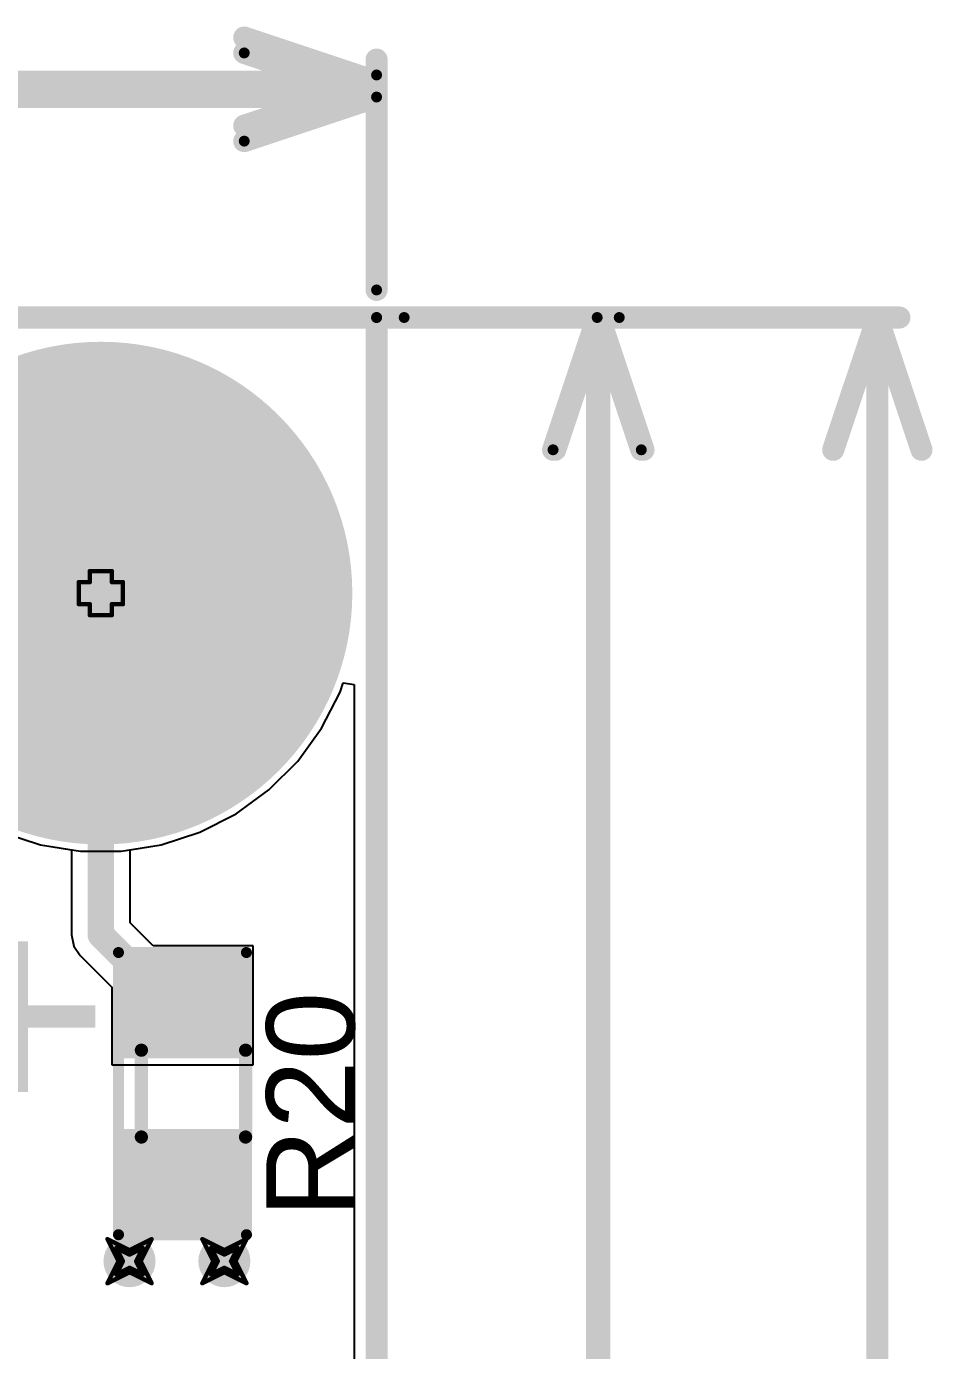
# Model space of a CAD drawing. Header units: inches. Extents: x 0 to 13.9, y -0.2 to 3.4.
# Drawn here: x 3.841 to 4.252, y 2.781 to 3.382 of the extents above; entities that cross this region are included whole.
import ezdxf

# ---------------------------------------------------------------- set-up
doc = ezdxf.new("R2010")
doc.units = ezdxf.units.IN
doc.header["$MEASUREMENT"] = 0
for name, color, linetype in [('Board_Outline', 216, 'Continuous'), ('Bottom Layer', 5, 'Continuous'), ('Bottom Solder', 6, 'Continuous'), ('Dimensions', 6, 'Continuous'), ('Drill Drawing', 1, 'Continuous'), ('Layer 1', 16, 'Continuous'), ('Layer 2', 76, 'Continuous'), ('Mechanical 4', 56, 'Continuous'), ('Mechanical 6', 56, 'Continuous'), ('Multi-Layer', 9, 'Continuous'), ('Pad Holes', 156, 'Continuous'), ('Top Layer', 1, 'Continuous'), ('Top Overlay', 2, 'Continuous'), ('Top Paste', 8, 'Continuous'), ('Top Solder', 216, 'Continuous'), ('Via Holes', 16, 'Continuous')]:
    doc.layers.add(name, color=color, linetype=linetype)
doc.styles.add('Arial', font='', dxfattribs={"height": 0.2})
doc.styles.get('Arial').set_extended_font_data('Arial')

msp = doc.modelspace()

# ---------------------------------------------------------------- hatches: boundary and pattern name
at = {"layer": 'Bottom Layer'}
h = msp.add_hatch(color=5, dxfattribs=at)
edge = h.paths.add_edge_path()
edge.add_arc((3.875, 3.125), 0.11, 0, 360)
h = msp.add_hatch(color=5, dxfattribs=at)
edge = h.paths.add_edge_path()
edge.add_arc((3.888, 2.822), 0.01181, 0, 360)
h = msp.add_hatch(color=5, dxfattribs=at)
edge = h.paths.add_edge_path()
edge.add_arc((3.931, 2.822), 0.01181, 0, 360)
at = {"layer": 'Bottom Solder'}
h = msp.add_hatch(color=6, dxfattribs=at)
edge = h.paths.add_edge_path()
edge.add_arc((3.875, 3.125), 0.114, 0, 360)
at = {"layer": 'Layer 1'}
h = msp.add_hatch(color=16, dxfattribs=at)
edge = h.paths.add_edge_path()
edge.add_arc((3.875, 3.125), 0.11, 0, 360)
h = msp.add_hatch(color=16, dxfattribs=at)
edge = h.paths.add_edge_path()
edge.add_arc((3.888, 2.822), 0.01181, 0, 360)
h = msp.add_hatch(color=16, dxfattribs=at)
edge = h.paths.add_edge_path()
edge.add_arc((3.931, 2.822), 0.01181, 0, 360)
at = {"layer": 'Layer 2'}
h = msp.add_hatch(color=76, dxfattribs=at)
edge = h.paths.add_edge_path()
edge.add_arc((3.875, 3.125), 0.11, 0, 360)
h = msp.add_hatch(color=76, dxfattribs=at)
edge = h.paths.add_edge_path()
edge.add_arc((3.888, 2.822), 0.01181, 0, 360)
h = msp.add_hatch(color=76, dxfattribs=at)
edge = h.paths.add_edge_path()
edge.add_arc((3.931, 2.822), 0.01181, 0, 360)
at = {"layer": 'Mechanical 4'}
h = msp.add_hatch(color=56, dxfattribs=at)
edge = h.paths.add_edge_path()
edge.add_arc((3.89338, 2.91769), 0.0015, 0, 360)
h = msp.add_hatch(color=56, dxfattribs=at)
edge = h.paths.add_edge_path()
edge.add_arc((3.94062, 2.91769), 0.0015, 0, 360)
h = msp.add_hatch(color=56, dxfattribs=at)
edge = h.paths.add_edge_path()
edge.add_arc((3.89338, 2.87831), 0.0015, 0, 360)
h = msp.add_hatch(color=56, dxfattribs=at)
edge = h.paths.add_edge_path()
edge.add_arc((3.94062, 2.87831), 0.0015, 0, 360)
at = {"layer": 'Mechanical 6'}
h = msp.add_hatch(color=56, dxfattribs=at)
edge = h.paths.add_edge_path()
edge.add_arc((3.94, 3.37), 0.0025, 0, 360)
h = msp.add_hatch(color=56, dxfattribs=at)
edge = h.paths.add_edge_path()
edge.add_arc((4, 3.36), 0.0025, 0, 360)
h = msp.add_hatch(color=56, dxfattribs=at)
edge = h.paths.add_edge_path()
edge.add_arc((4, 3.35), 0.0025, 0, 360)
h = msp.add_hatch(color=56, dxfattribs=at)
edge = h.paths.add_edge_path()
edge.add_arc((4, 3.35), 0.0025, 0, 360)
h = msp.add_hatch(color=56, dxfattribs=at)
edge = h.paths.add_edge_path()
edge.add_arc((4, 3.35), 0.0025, 0, 360)
h = msp.add_hatch(color=56, dxfattribs=at)
edge = h.paths.add_edge_path()
edge.add_arc((3.94, 3.33), 0.0025, 0, 360)
h = msp.add_hatch(color=56, dxfattribs=at)
edge = h.paths.add_edge_path()
edge.add_arc((4, 3.2625), 0.0025, 0, 360)
h = msp.add_hatch(color=56, dxfattribs=at)
edge = h.paths.add_edge_path()
edge.add_arc((4, 3.25), 0.00125, 0, 360)
h = msp.add_hatch(color=56, dxfattribs=at)
edge = h.paths.add_edge_path()
edge.add_arc((4, 3.25), 0.00125, 0, 360)
h = msp.add_hatch(color=56, dxfattribs=at)
edge = h.paths.add_edge_path()
edge.add_arc((4.0125, 3.25), 0.0025, 0, 360)
h = msp.add_hatch(color=56, dxfattribs=at)
edge = h.paths.add_edge_path()
edge.add_arc((4.1, 3.25), 0.0025, 0, 360)
h = msp.add_hatch(color=56, dxfattribs=at)
edge = h.paths.add_edge_path()
edge.add_arc((4.1, 3.25), 0.0025, 0, 360)
h = msp.add_hatch(color=56, dxfattribs=at)
edge = h.paths.add_edge_path()
edge.add_arc((4.1, 3.25), 0.0025, 0, 360)
h = msp.add_hatch(color=56, dxfattribs=at)
edge = h.paths.add_edge_path()
edge.add_arc((4.11, 3.25), 0.0025, 0, 360)
h = msp.add_hatch(color=56, dxfattribs=at)
edge = h.paths.add_edge_path()
edge.add_arc((4.08, 3.19), 0.0025, 0, 360)
h = msp.add_hatch(color=56, dxfattribs=at)
edge = h.paths.add_edge_path()
edge.add_arc((4.12, 3.19), 0.0025, 0, 360)
at = {"layer": 'Multi-Layer'}
h = msp.add_hatch(color=9, dxfattribs=at)
edge = h.paths.add_edge_path()
edge.add_arc((3.875, 3.125), 0.11, 0, 360)
at = {"layer": 'Pad Holes'}
h = msp.add_hatch(color=7, dxfattribs=at)
edge = h.paths.add_edge_path()
edge.add_arc((3.94, 3.37), 0.0025, 0, 360)
h = msp.add_hatch(color=7, dxfattribs=at)
edge = h.paths.add_edge_path()
edge.add_arc((4, 3.36), 0.0025, 0, 360)
h = msp.add_hatch(color=7, dxfattribs=at)
edge = h.paths.add_edge_path()
edge.add_arc((4, 3.35), 0.0025, 0, 360)
h = msp.add_hatch(color=7, dxfattribs=at)
edge = h.paths.add_edge_path()
edge.add_arc((4, 3.35), 0.0025, 0, 360)
h = msp.add_hatch(color=7, dxfattribs=at)
edge = h.paths.add_edge_path()
edge.add_arc((4, 3.35), 0.0025, 0, 360)
h = msp.add_hatch(color=7, dxfattribs=at)
edge = h.paths.add_edge_path()
edge.add_arc((3.94, 3.33), 0.0025, 0, 360)
h = msp.add_hatch(color=7, dxfattribs=at)
edge = h.paths.add_edge_path()
edge.add_arc((4, 3.2625), 0.0025, 0, 360)
h = msp.add_hatch(color=7, dxfattribs=at)
edge = h.paths.add_edge_path()
edge.add_arc((4, 3.25), 0.00125, 0, 360)
h = msp.add_hatch(color=7, dxfattribs=at)
edge = h.paths.add_edge_path()
edge.add_arc((4, 3.25), 0.00125, 0, 360)
h = msp.add_hatch(color=7, dxfattribs=at)
edge = h.paths.add_edge_path()
edge.add_arc((4.0125, 3.25), 0.0025, 0, 360)
h = msp.add_hatch(color=7, dxfattribs=at)
edge = h.paths.add_edge_path()
edge.add_arc((4.1, 3.25), 0.0025, 0, 360)
h = msp.add_hatch(color=7, dxfattribs=at)
edge = h.paths.add_edge_path()
edge.add_arc((4.1, 3.25), 0.0025, 0, 360)
h = msp.add_hatch(color=7, dxfattribs=at)
edge = h.paths.add_edge_path()
edge.add_arc((4.1, 3.25), 0.0025, 0, 360)
h = msp.add_hatch(color=7, dxfattribs=at)
edge = h.paths.add_edge_path()
edge.add_arc((4.11, 3.25), 0.0025, 0, 360)
h = msp.add_hatch(color=7, dxfattribs=at)
edge = h.paths.add_edge_path()
edge.add_arc((3.875, 3.125), 0.074, 0, 360)
h = msp.add_hatch(color=7, dxfattribs=at)
edge = h.paths.add_edge_path()
edge.add_arc((4.08, 3.19), 0.0025, 0, 360)
h = msp.add_hatch(color=7, dxfattribs=at)
edge = h.paths.add_edge_path()
edge.add_arc((4.12, 3.19), 0.0025, 0, 360)
h = msp.add_hatch(color=7, dxfattribs=at)
edge = h.paths.add_edge_path()
edge.add_arc((3.89338, 2.91769), 0.0015, 0, 360)
h = msp.add_hatch(color=7, dxfattribs=at)
edge = h.paths.add_edge_path()
edge.add_arc((3.94062, 2.91769), 0.0015, 0, 360)
h = msp.add_hatch(color=7, dxfattribs=at)
edge = h.paths.add_edge_path()
edge.add_arc((3.89338, 2.87831), 0.0015, 0, 360)
h = msp.add_hatch(color=7, dxfattribs=at)
edge = h.paths.add_edge_path()
edge.add_arc((3.94062, 2.87831), 0.0015, 0, 360)
at = {"layer": 'Top Layer'}
h = msp.add_hatch(color=1, dxfattribs=at)
edge = h.paths.add_edge_path()
edge.add_arc((3.875, 3.125), 0.11, 0, 360)
for points in [[(3.887, 2.918), (3.887, 2.958), (3.937, 2.958), (3.937, 2.918)], [(3.887, 2.838), (3.887, 2.878), (3.937, 2.878), (3.937, 2.838)]]:
    msp.add_hatch(color=1, dxfattribs=at).paths.add_polyline_path(points)
h = msp.add_hatch(color=1, dxfattribs=at)
edge = h.paths.add_edge_path()
edge.add_arc((3.888, 2.822), 0.01181, 0, 360)
h = msp.add_hatch(color=1, dxfattribs=at)
edge = h.paths.add_edge_path()
edge.add_arc((3.931, 2.822), 0.01181, 0, 360)
at = {"layer": 'Top Paste'}
for points in [[(3.887, 2.918), (3.887, 2.958), (3.937, 2.958), (3.937, 2.918)], [(3.887, 2.838), (3.887, 2.878), (3.937, 2.878), (3.937, 2.838)]]:
    msp.add_hatch(color=8, dxfattribs=at).paths.add_polyline_path(points)
at = {"layer": 'Top Solder'}
h = msp.add_hatch(color=216, dxfattribs=at)
edge = h.paths.add_edge_path()
edge.add_arc((3.875, 3.125), 0.114, 0, 360)
for points in [[(3.883, 2.914), (3.883, 2.962), (3.941, 2.962), (3.941, 2.914)], [(3.883, 2.834), (3.883, 2.882), (3.941, 2.882), (3.941, 2.834)]]:
    msp.add_hatch(color=216, dxfattribs=at).paths.add_polyline_path(points)
at = {"layer": 'Via Holes'}
h = msp.add_hatch(color=7, dxfattribs=at)
edge = h.paths.add_edge_path()
edge.add_arc((3.888, 2.822), 0.00591, 0, 360)
h = msp.add_hatch(color=7, dxfattribs=at)
edge = h.paths.add_edge_path()
edge.add_arc((3.931, 2.822), 0.00591, 0, 360)

# ---------------------------------------------------------------- linework, layer by layer
at = {"layer": 'Board_Outline'}
for points in [[(0, 3.25, 0.01, 0.01, 0), (4, 3.25, 0.01, 0.01, 0)], [(4, 1.25, 0.01, 0.01, 0), (4, 3.25, 0.01, 0.01, 0)]]:
    msp.add_lwpolyline(points, format="xyseb", dxfattribs=at)
msp.add_lwpolyline([(3.9975, 3.25, 0.005, 0.005, 1), (4.0025, 3.25, 0.005, 0.005, 1)], format="xyseb", close=True, dxfattribs=at)
msp.add_lwpolyline([(3.9975, 3.25, 0.005, 0.005, 1), (4.0025, 3.25, 0.005, 0.005, 1)], format="xyseb", close=True, dxfattribs=at)
at = {"layer": 'Bottom Layer'}
for p, q in [((3.98343, 3.08009), (3.9848, 3.08432)), ((3.9848, 3.08432), (3.9898, 3.08353)), ((3.9898, 3.08353), (3.9898, 1.41647)), ((3.97507, 3.06368), (3.98343, 3.08009)), ((3.96424, 3.04878), (3.97507, 3.06368)), ((3.95122, 3.03576), (3.96424, 3.04878)), ((3.93632, 3.02493), (3.95122, 3.03576)), ((3.91991, 3.01657), (3.93632, 3.02493)), ((3.83009, 3.01657), (3.8476, 3.01088)), ((3.9024, 3.01088), (3.91991, 3.01657)), ((3.8476, 3.01088), (3.86579, 3.008)), ((3.88421, 3.008), (3.9024, 3.01088)), ((3.86579, 3.008), (3.88421, 3.008))]:
    msp.add_line(p, q, dxfattribs=at)
at = {"layer": 'Dimensions'}
for points in [[(3.94, 3.377, 0.01, 0.01, 0), (4, 3.357, 0.01, 0.01, 0)], [(4, 3.265, 0.01, 0.01, 0), (4, 3.367, 0.01, 0.01, 0)], [(2.21493, 3.357, 0.01, 0.01, 0), (4, 3.357, 0.01, 0.01, 0)], [(3.94, 3.337, 0.01, 0.01, 0), (4, 3.357, 0.01, 0.01, 0)], [(0.015, 3.25, 0.01, 0.01, 0), (4.237, 3.25, 0.01, 0.01, 0)], [(4.015, 3.25, 0.01, 0.01, 0), (4.111, 3.25, 0.01, 0.01, 0)], [(4.081, 3.19, 0.01, 0.01, 0), (4.101, 3.25, 0.01, 0.01, 0)], [(4.101, 3.25, 0.01, 0.01, 0), (4.121, 3.19, 0.01, 0.01, 0)], [(4.101, 2.44494, 0.01, 0.01, 0), (4.101, 3.25, 0.01, 0.01, 0)], [(4.207, 3.19, 0.01, 0.01, 0), (4.227, 3.25, 0.01, 0.01, 0)], [(4.227, 1.81994, 0.01, 0.01, 0), (4.227, 3.25, 0.01, 0.01, 0)], [(4.227, 3.25, 0.01, 0.01, 0), (4.247, 3.19, 0.01, 0.01, 0)]]:
    msp.add_lwpolyline(points, format="xyseb", dxfattribs=at)
for points in [[(3.9375, 3.377, 0.005, 0.005, 1), (3.9425, 3.377, 0.005, 0.005, 1)], [(3.9975, 3.367, 0.005, 0.005, 1), (4.0025, 3.367, 0.005, 0.005, 1)], [(3.9975, 3.357, 0.005, 0.005, 1), (4.0025, 3.357, 0.005, 0.005, 1)], [(3.9975, 3.357, 0.005, 0.005, 1), (4.0025, 3.357, 0.005, 0.005, 1)], [(3.9975, 3.357, 0.005, 0.005, 1), (4.0025, 3.357, 0.005, 0.005, 1)], [(3.9375, 3.337, 0.005, 0.005, 1), (3.9425, 3.337, 0.005, 0.005, 1)], [(3.9975, 3.265, 0.005, 0.005, 1), (4.0025, 3.265, 0.005, 0.005, 1)], [(4.0125, 3.25, 0.005, 0.005, 1), (4.0175, 3.25, 0.005, 0.005, 1)], [(4.0985, 3.25, 0.005, 0.005, 1), (4.1035, 3.25, 0.005, 0.005, 1)], [(4.0985, 3.25, 0.005, 0.005, 1), (4.1035, 3.25, 0.005, 0.005, 1)], [(4.0985, 3.25, 0.005, 0.005, 1), (4.1035, 3.25, 0.005, 0.005, 1)], [(4.1085, 3.25, 0.005, 0.005, 1), (4.1135, 3.25, 0.005, 0.005, 1)], [(4.2245, 3.25, 0.005, 0.005, 1), (4.2295, 3.25, 0.005, 0.005, 1)], [(4.2245, 3.25, 0.005, 0.005, 1), (4.2295, 3.25, 0.005, 0.005, 1)], [(4.2245, 3.25, 0.005, 0.005, 1), (4.2295, 3.25, 0.005, 0.005, 1)], [(4.2345, 3.25, 0.005, 0.005, 1), (4.2395, 3.25, 0.005, 0.005, 1)], [(4.0785, 3.19, 0.005, 0.005, 1), (4.0835, 3.19, 0.005, 0.005, 1)], [(4.1185, 3.19, 0.005, 0.005, 1), (4.1235, 3.19, 0.005, 0.005, 1)], [(4.2045, 3.19, 0.005, 0.005, 1), (4.2095, 3.19, 0.005, 0.005, 1)], [(4.2445, 3.19, 0.005, 0.005, 1), (4.2495, 3.19, 0.005, 0.005, 1)]]:
    msp.add_lwpolyline(points, format="xyseb", close=True, dxfattribs=at)
at = {"layer": 'Drill Drawing'}
for points in [[(3.87, 3.13, 0.002, 0.002, 0), (3.87, 3.135, 0.002, 0.002, 0)], [(3.87, 3.135, 0.002, 0.002, 0), (3.88, 3.135, 0.002, 0.002, 0)], [(3.88, 3.13, 0.002, 0.002, 0), (3.88, 3.135, 0.002, 0.002, 0)], [(3.865, 3.12, 0.002, 0.002, 0), (3.865, 3.13, 0.002, 0.002, 0)], [(3.865, 3.13, 0.002, 0.002, 0), (3.87, 3.13, 0.002, 0.002, 0)], [(3.88, 3.13, 0.002, 0.002, 0), (3.885, 3.13, 0.002, 0.002, 0)], [(3.885, 3.12, 0.002, 0.002, 0), (3.885, 3.13, 0.002, 0.002, 0)], [(3.865, 3.12, 0.002, 0.002, 0), (3.87, 3.12, 0.002, 0.002, 0)], [(3.87, 3.115, 0.002, 0.002, 0), (3.87, 3.12, 0.002, 0.002, 0)], [(3.88, 3.12, 0.002, 0.002, 0), (3.885, 3.12, 0.002, 0.002, 0)], [(3.88, 3.115, 0.002, 0.002, 0), (3.88, 3.12, 0.002, 0.002, 0)], [(3.87, 3.115, 0.002, 0.002, 0), (3.88, 3.115, 0.002, 0.002, 0)], [(3.878, 2.832, 0.002, 0.002, 0), (3.888, 2.827, 0.002, 0.002, 0)], [(3.878, 2.832, 0.002, 0.002, 0), (3.883, 2.822, 0.002, 0.002, 0)], [(3.882, 2.828, 0.002, 0.002, 0), (3.888, 2.825, 0.002, 0.002, 0)], [(3.882, 2.828, 0.002, 0.002, 0), (3.885, 2.822, 0.002, 0.002, 0)], [(3.888, 2.827, 0.002, 0.002, 0), (3.898, 2.832, 0.002, 0.002, 0)], [(3.888, 2.825, 0.002, 0.002, 0), (3.894, 2.828, 0.002, 0.002, 0)], [(3.891, 2.822, 0.002, 0.002, 0), (3.894, 2.828, 0.002, 0.002, 0)], [(3.893, 2.822, 0.002, 0.002, 0), (3.898, 2.832, 0.002, 0.002, 0)], [(3.921, 2.832, 0.002, 0.002, 0), (3.931, 2.827, 0.002, 0.002, 0)], [(3.921, 2.832, 0.002, 0.002, 0), (3.926, 2.822, 0.002, 0.002, 0)], [(3.925, 2.828, 0.002, 0.002, 0), (3.931, 2.825, 0.002, 0.002, 0)], [(3.925, 2.828, 0.002, 0.002, 0), (3.928, 2.822, 0.002, 0.002, 0)], [(3.931, 2.827, 0.002, 0.002, 0), (3.941, 2.832, 0.002, 0.002, 0)], [(3.931, 2.825, 0.002, 0.002, 0), (3.937, 2.828, 0.002, 0.002, 0)], [(3.934, 2.822, 0.002, 0.002, 0), (3.937, 2.828, 0.002, 0.002, 0)], [(3.936, 2.822, 0.002, 0.002, 0), (3.941, 2.832, 0.002, 0.002, 0)], [(3.878, 2.812, 0.002, 0.002, 0), (3.883, 2.822, 0.002, 0.002, 0)], [(3.882, 2.816, 0.002, 0.002, 0), (3.885, 2.822, 0.002, 0.002, 0)], [(3.891, 2.822, 0.002, 0.002, 0), (3.894, 2.816, 0.002, 0.002, 0)], [(3.893, 2.822, 0.002, 0.002, 0), (3.898, 2.812, 0.002, 0.002, 0)], [(3.921, 2.812, 0.002, 0.002, 0), (3.926, 2.822, 0.002, 0.002, 0)], [(3.925, 2.816, 0.002, 0.002, 0), (3.928, 2.822, 0.002, 0.002, 0)], [(3.934, 2.822, 0.002, 0.002, 0), (3.937, 2.816, 0.002, 0.002, 0)], [(3.936, 2.822, 0.002, 0.002, 0), (3.941, 2.812, 0.002, 0.002, 0)], [(3.878, 2.812, 0.002, 0.002, 0), (3.888, 2.817, 0.002, 0.002, 0)], [(3.882, 2.816, 0.002, 0.002, 0), (3.888, 2.819, 0.002, 0.002, 0)], [(3.888, 2.819, 0.002, 0.002, 0), (3.894, 2.816, 0.002, 0.002, 0)], [(3.888, 2.817, 0.002, 0.002, 0), (3.898, 2.812, 0.002, 0.002, 0)], [(3.921, 2.812, 0.002, 0.002, 0), (3.931, 2.817, 0.002, 0.002, 0)], [(3.925, 2.816, 0.002, 0.002, 0), (3.931, 2.819, 0.002, 0.002, 0)], [(3.931, 2.819, 0.002, 0.002, 0), (3.937, 2.816, 0.002, 0.002, 0)], [(3.931, 2.817, 0.002, 0.002, 0), (3.941, 2.812, 0.002, 0.002, 0)]]:
    msp.add_lwpolyline(points, format="xyseb", dxfattribs=at)
for points in [[(3.8695, 3.135, 0.001, 0.001, 1), (3.8705, 3.135, 0.001, 0.001, 1)], [(3.8695, 3.135, 0.001, 0.001, 1), (3.8705, 3.135, 0.001, 0.001, 1)], [(3.8795, 3.135, 0.001, 0.001, 1), (3.8805, 3.135, 0.001, 0.001, 1)], [(3.8795, 3.135, 0.001, 0.001, 1), (3.8805, 3.135, 0.001, 0.001, 1)], [(3.8645, 3.13, 0.001, 0.001, 1), (3.8655, 3.13, 0.001, 0.001, 1)], [(3.8645, 3.13, 0.001, 0.001, 1), (3.8655, 3.13, 0.001, 0.001, 1)], [(3.8695, 3.13, 0.001, 0.001, 1), (3.8705, 3.13, 0.001, 0.001, 1)], [(3.8695, 3.13, 0.001, 0.001, 1), (3.8705, 3.13, 0.001, 0.001, 1)], [(3.8795, 3.13, 0.001, 0.001, 1), (3.8805, 3.13, 0.001, 0.001, 1)], [(3.8795, 3.13, 0.001, 0.001, 1), (3.8805, 3.13, 0.001, 0.001, 1)], [(3.8845, 3.13, 0.001, 0.001, 1), (3.8855, 3.13, 0.001, 0.001, 1)], [(3.8845, 3.13, 0.001, 0.001, 1), (3.8855, 3.13, 0.001, 0.001, 1)], [(3.8645, 3.12, 0.001, 0.001, 1), (3.8655, 3.12, 0.001, 0.001, 1)], [(3.8645, 3.12, 0.001, 0.001, 1), (3.8655, 3.12, 0.001, 0.001, 1)], [(3.8695, 3.12, 0.001, 0.001, 1), (3.8705, 3.12, 0.001, 0.001, 1)], [(3.8695, 3.12, 0.001, 0.001, 1), (3.8705, 3.12, 0.001, 0.001, 1)], [(3.8795, 3.12, 0.001, 0.001, 1), (3.8805, 3.12, 0.001, 0.001, 1)], [(3.8795, 3.12, 0.001, 0.001, 1), (3.8805, 3.12, 0.001, 0.001, 1)], [(3.8845, 3.12, 0.001, 0.001, 1), (3.8855, 3.12, 0.001, 0.001, 1)], [(3.8845, 3.12, 0.001, 0.001, 1), (3.8855, 3.12, 0.001, 0.001, 1)], [(3.8695, 3.115, 0.001, 0.001, 1), (3.8705, 3.115, 0.001, 0.001, 1)], [(3.8695, 3.115, 0.001, 0.001, 1), (3.8705, 3.115, 0.001, 0.001, 1)], [(3.8795, 3.115, 0.001, 0.001, 1), (3.8805, 3.115, 0.001, 0.001, 1)], [(3.8795, 3.115, 0.001, 0.001, 1), (3.8805, 3.115, 0.001, 0.001, 1)], [(3.8775, 2.832, 0.001, 0.001, 1), (3.8785, 2.832, 0.001, 0.001, 1)], [(3.8775, 2.832, 0.001, 0.001, 1), (3.8785, 2.832, 0.001, 0.001, 1)], [(3.8815, 2.828, 0.001, 0.001, 1), (3.8825, 2.828, 0.001, 0.001, 1)], [(3.8815, 2.828, 0.001, 0.001, 1), (3.8825, 2.828, 0.001, 0.001, 1)], [(3.8935, 2.828, 0.001, 0.001, 1), (3.8945, 2.828, 0.001, 0.001, 1)], [(3.8935, 2.828, 0.001, 0.001, 1), (3.8945, 2.828, 0.001, 0.001, 1)], [(3.8975, 2.832, 0.001, 0.001, 1), (3.8985, 2.832, 0.001, 0.001, 1)], [(3.8975, 2.832, 0.001, 0.001, 1), (3.8985, 2.832, 0.001, 0.001, 1)], [(3.9205, 2.832, 0.001, 0.001, 1), (3.9215, 2.832, 0.001, 0.001, 1)], [(3.9205, 2.832, 0.001, 0.001, 1), (3.9215, 2.832, 0.001, 0.001, 1)], [(3.9245, 2.828, 0.001, 0.001, 1), (3.9255, 2.828, 0.001, 0.001, 1)], [(3.9245, 2.828, 0.001, 0.001, 1), (3.9255, 2.828, 0.001, 0.001, 1)], [(3.9365, 2.828, 0.001, 0.001, 1), (3.9375, 2.828, 0.001, 0.001, 1)], [(3.9365, 2.828, 0.001, 0.001, 1), (3.9375, 2.828, 0.001, 0.001, 1)], [(3.9405, 2.832, 0.001, 0.001, 1), (3.9415, 2.832, 0.001, 0.001, 1)], [(3.9405, 2.832, 0.001, 0.001, 1), (3.9415, 2.832, 0.001, 0.001, 1)], [(3.8825, 2.822, 0.001, 0.001, 1), (3.8835, 2.822, 0.001, 0.001, 1)], [(3.8825, 2.822, 0.001, 0.001, 1), (3.8835, 2.822, 0.001, 0.001, 1)], [(3.8845, 2.822, 0.001, 0.001, 1), (3.8855, 2.822, 0.001, 0.001, 1)], [(3.8845, 2.822, 0.001, 0.001, 1), (3.8855, 2.822, 0.001, 0.001, 1)], [(3.8875, 2.827, 0.001, 0.001, 1), (3.8885, 2.827, 0.001, 0.001, 1)], [(3.8875, 2.827, 0.001, 0.001, 1), (3.8885, 2.827, 0.001, 0.001, 1)], [(3.8875, 2.825, 0.001, 0.001, 1), (3.8885, 2.825, 0.001, 0.001, 1)], [(3.8875, 2.825, 0.001, 0.001, 1), (3.8885, 2.825, 0.001, 0.001, 1)], [(3.8905, 2.822, 0.001, 0.001, 1), (3.8915, 2.822, 0.001, 0.001, 1)], [(3.8905, 2.822, 0.001, 0.001, 1), (3.8915, 2.822, 0.001, 0.001, 1)], [(3.8925, 2.822, 0.001, 0.001, 1), (3.8935, 2.822, 0.001, 0.001, 1)], [(3.8925, 2.822, 0.001, 0.001, 1), (3.8935, 2.822, 0.001, 0.001, 1)], [(3.9255, 2.822, 0.001, 0.001, 1), (3.9265, 2.822, 0.001, 0.001, 1)], [(3.9255, 2.822, 0.001, 0.001, 1), (3.9265, 2.822, 0.001, 0.001, 1)], [(3.9275, 2.822, 0.001, 0.001, 1), (3.9285, 2.822, 0.001, 0.001, 1)], [(3.9275, 2.822, 0.001, 0.001, 1), (3.9285, 2.822, 0.001, 0.001, 1)], [(3.9305, 2.827, 0.001, 0.001, 1), (3.9315, 2.827, 0.001, 0.001, 1)], [(3.9305, 2.827, 0.001, 0.001, 1), (3.9315, 2.827, 0.001, 0.001, 1)], [(3.9305, 2.825, 0.001, 0.001, 1), (3.9315, 2.825, 0.001, 0.001, 1)], [(3.9305, 2.825, 0.001, 0.001, 1), (3.9315, 2.825, 0.001, 0.001, 1)], [(3.9335, 2.822, 0.001, 0.001, 1), (3.9345, 2.822, 0.001, 0.001, 1)], [(3.9335, 2.822, 0.001, 0.001, 1), (3.9345, 2.822, 0.001, 0.001, 1)], [(3.9355, 2.822, 0.001, 0.001, 1), (3.9365, 2.822, 0.001, 0.001, 1)], [(3.9355, 2.822, 0.001, 0.001, 1), (3.9365, 2.822, 0.001, 0.001, 1)], [(3.8815, 2.816, 0.001, 0.001, 1), (3.8825, 2.816, 0.001, 0.001, 1)], [(3.8815, 2.816, 0.001, 0.001, 1), (3.8825, 2.816, 0.001, 0.001, 1)], [(3.8875, 2.819, 0.001, 0.001, 1), (3.8885, 2.819, 0.001, 0.001, 1)], [(3.8875, 2.819, 0.001, 0.001, 1), (3.8885, 2.819, 0.001, 0.001, 1)], [(3.8875, 2.817, 0.001, 0.001, 1), (3.8885, 2.817, 0.001, 0.001, 1)], [(3.8875, 2.817, 0.001, 0.001, 1), (3.8885, 2.817, 0.001, 0.001, 1)], [(3.8935, 2.816, 0.001, 0.001, 1), (3.8945, 2.816, 0.001, 0.001, 1)], [(3.8935, 2.816, 0.001, 0.001, 1), (3.8945, 2.816, 0.001, 0.001, 1)], [(3.9245, 2.816, 0.001, 0.001, 1), (3.9255, 2.816, 0.001, 0.001, 1)], [(3.9245, 2.816, 0.001, 0.001, 1), (3.9255, 2.816, 0.001, 0.001, 1)], [(3.9305, 2.819, 0.001, 0.001, 1), (3.9315, 2.819, 0.001, 0.001, 1)], [(3.9305, 2.819, 0.001, 0.001, 1), (3.9315, 2.819, 0.001, 0.001, 1)], [(3.9305, 2.817, 0.001, 0.001, 1), (3.9315, 2.817, 0.001, 0.001, 1)], [(3.9305, 2.817, 0.001, 0.001, 1), (3.9315, 2.817, 0.001, 0.001, 1)], [(3.9365, 2.816, 0.001, 0.001, 1), (3.9375, 2.816, 0.001, 0.001, 1)], [(3.9365, 2.816, 0.001, 0.001, 1), (3.9375, 2.816, 0.001, 0.001, 1)], [(3.8775, 2.812, 0.001, 0.001, 1), (3.8785, 2.812, 0.001, 0.001, 1)], [(3.8775, 2.812, 0.001, 0.001, 1), (3.8785, 2.812, 0.001, 0.001, 1)], [(3.8975, 2.812, 0.001, 0.001, 1), (3.8985, 2.812, 0.001, 0.001, 1)], [(3.8975, 2.812, 0.001, 0.001, 1), (3.8985, 2.812, 0.001, 0.001, 1)], [(3.9205, 2.812, 0.001, 0.001, 1), (3.9215, 2.812, 0.001, 0.001, 1)], [(3.9205, 2.812, 0.001, 0.001, 1), (3.9215, 2.812, 0.001, 0.001, 1)], [(3.9405, 2.812, 0.001, 0.001, 1), (3.9415, 2.812, 0.001, 0.001, 1)], [(3.9405, 2.812, 0.001, 0.001, 1), (3.9415, 2.812, 0.001, 0.001, 1)]]:
    msp.add_lwpolyline(points, format="xyseb", close=True, dxfattribs=at)
at = {"layer": 'Layer 1'}
for p, q in [((3.98343, 3.08009), (3.9848, 3.08432)), ((3.9848, 3.08432), (3.9898, 3.08353)), ((3.9898, 3.08353), (3.9898, 1.41647)), ((3.97507, 3.06368), (3.98343, 3.08009)), ((3.96424, 3.04878), (3.97507, 3.06368)), ((3.95122, 3.03576), (3.96424, 3.04878)), ((3.93632, 3.02493), (3.95122, 3.03576)), ((3.91991, 3.01657), (3.93632, 3.02493)), ((3.83009, 3.01657), (3.8476, 3.01088)), ((3.9024, 3.01088), (3.91991, 3.01657)), ((3.8476, 3.01088), (3.86579, 3.008)), ((3.88421, 3.008), (3.9024, 3.01088)), ((3.86579, 3.008), (3.88421, 3.008))]:
    msp.add_line(p, q, dxfattribs=at)
at = {"layer": 'Layer 2'}
for p, q in [((3.98343, 3.08009), (3.9848, 3.08432)), ((3.9848, 3.08432), (3.9898, 3.08353)), ((3.9898, 3.08353), (3.9898, 2.11821)), ((3.97507, 3.06368), (3.98343, 3.08009)), ((3.96424, 3.04878), (3.97507, 3.06368)), ((3.95122, 3.03576), (3.96424, 3.04878)), ((3.93632, 3.02493), (3.95122, 3.03576)), ((3.91991, 3.01657), (3.93632, 3.02493)), ((3.83009, 3.01657), (3.8476, 3.01088)), ((3.9024, 3.01088), (3.91991, 3.01657)), ((3.8476, 3.01088), (3.86579, 3.008)), ((3.88421, 3.008), (3.9024, 3.01088)), ((3.86579, 3.008), (3.88421, 3.008))]:
    msp.add_line(p, q, dxfattribs=at)
at = {"layer": 'Mechanical 4'}
for points in [[(3.89338, 2.87831, 0.006, 0.006, 0), (3.89338, 2.91769, 0.006, 0.006, 0)], [(3.94062, 2.87831, 0.006, 0.006, 0), (3.94062, 2.91769, 0.006, 0.006, 0)]]:
    msp.add_lwpolyline(points, format="xyseb", dxfattribs=at)
for points in [[(3.89188, 2.91769, 0.003, 0.003, 1), (3.89488, 2.91769, 0.003, 0.003, 1)], [(3.93912, 2.91769, 0.003, 0.003, 1), (3.94212, 2.91769, 0.003, 0.003, 1)], [(3.89188, 2.87831, 0.003, 0.003, 1), (3.89488, 2.87831, 0.003, 0.003, 1)], [(3.93912, 2.87831, 0.003, 0.003, 1), (3.94212, 2.87831, 0.003, 0.003, 1)]]:
    msp.add_lwpolyline(points, format="xyseb", close=True, dxfattribs=at)
at = {"layer": 'Mechanical 6'}
for points in [[(3.94, 3.37, 0.01, 0.01, 0), (4, 3.35, 0.01, 0.01, 0)], [(4, 3.2625, 0.01, 0.01, 0), (4, 3.36, 0.01, 0.01, 0)], [(2.21493, 3.35, 0.01, 0.01, 0), (4, 3.35, 0.01, 0.01, 0)], [(3.94, 3.33, 0.01, 0.01, 0), (4, 3.35, 0.01, 0.01, 0)], [(4.0125, 3.25, 0.01, 0.01, 0), (4.11, 3.25, 0.01, 0.01, 0)], [(4.08, 3.19, 0.01, 0.01, 0), (4.1, 3.25, 0.01, 0.01, 0)], [(4.1, 3.25, 0.01, 0.01, 0), (4.12, 3.19, 0.01, 0.01, 0)], [(4.1, 2.44494, 0.01, 0.01, 0), (4.1, 3.25, 0.01, 0.01, 0)], [(0, 3.25, 0.005, 0.005, 0), (4, 3.25, 0.005, 0.005, 0)], [(4, 1.25, 0.005, 0.005, 0), (4, 3.25, 0.005, 0.005, 0)]]:
    msp.add_lwpolyline(points, format="xyseb", dxfattribs=at)
for points in [[(3.9375, 3.37, 0.005, 0.005, 1), (3.9425, 3.37, 0.005, 0.005, 1)], [(3.9975, 3.36, 0.005, 0.005, 1), (4.0025, 3.36, 0.005, 0.005, 1)], [(3.9975, 3.35, 0.005, 0.005, 1), (4.0025, 3.35, 0.005, 0.005, 1)], [(3.9975, 3.35, 0.005, 0.005, 1), (4.0025, 3.35, 0.005, 0.005, 1)], [(3.9975, 3.35, 0.005, 0.005, 1), (4.0025, 3.35, 0.005, 0.005, 1)], [(3.9375, 3.33, 0.005, 0.005, 1), (3.9425, 3.33, 0.005, 0.005, 1)], [(3.9975, 3.2625, 0.005, 0.005, 1), (4.0025, 3.2625, 0.005, 0.005, 1)], [(4.01, 3.25, 0.005, 0.005, 1), (4.015, 3.25, 0.005, 0.005, 1)], [(4.0975, 3.25, 0.005, 0.005, 1), (4.1025, 3.25, 0.005, 0.005, 1)], [(4.0975, 3.25, 0.005, 0.005, 1), (4.1025, 3.25, 0.005, 0.005, 1)], [(4.0975, 3.25, 0.005, 0.005, 1), (4.1025, 3.25, 0.005, 0.005, 1)], [(4.1075, 3.25, 0.005, 0.005, 1), (4.1125, 3.25, 0.005, 0.005, 1)], [(3.99875, 3.25, 0.0025, 0.0025, 1), (4.00125, 3.25, 0.0025, 0.0025, 1)], [(3.99875, 3.25, 0.0025, 0.0025, 1), (4.00125, 3.25, 0.0025, 0.0025, 1)], [(4.0775, 3.19, 0.005, 0.005, 1), (4.0825, 3.19, 0.005, 0.005, 1)], [(4.1175, 3.19, 0.005, 0.005, 1), (4.1225, 3.19, 0.005, 0.005, 1)]]:
    msp.add_lwpolyline(points, format="xyseb", close=True, dxfattribs=at)
at = {"layer": 'Top Layer'}
for p, q in [((3.98343, 3.08009), (3.9848, 3.08432)), ((3.9848, 3.08432), (3.9898, 3.08353)), ((3.9898, 3.08353), (3.9898, 1.41647)), ((3.97507, 3.06368), (3.98343, 3.08009)), ((3.96424, 3.04878), (3.97507, 3.06368)), ((3.95122, 3.03576), (3.96424, 3.04878)), ((3.93632, 3.02493), (3.95122, 3.03576)), ((3.91991, 3.01657), (3.93632, 3.02493)), ((3.83009, 3.01657), (3.8476, 3.01088)), ((3.9024, 3.01088), (3.91991, 3.01657)), ((3.8476, 3.01088), (3.86175, 3.00864)), ((3.86175, 3.00864), (3.86175, 2.97)), ((3.88825, 3.00864), (3.9024, 3.01088)), ((3.88825, 2.97549), (3.88825, 3.00864)), ((3.89874, 2.965), (3.88825, 2.97549)), ((3.86175, 2.97), (3.86275, 2.96493)), ((3.86275, 2.96493), (3.86563, 2.96063)), ((3.86563, 2.96063), (3.88, 2.94625)), ((3.944, 2.965), (3.89874, 2.965)), ((3.944, 2.911), (3.944, 2.965)), ((3.88, 2.94625), (3.88, 2.911)), ((3.88, 2.911), (3.944, 2.911))]:
    msp.add_line(p, q, dxfattribs=at)
for points in [[(3.875, 2.97, 0.012, 0.012, 0), (3.875, 3.125, 0.012, 0.012, 0)], [(3.875, 2.97, 0.012, 0.012, 0), (3.907, 2.938, 0.012, 0.012, 0)], [(3.907, 2.938, 0.012, 0.012, 0), (3.912, 2.938, 0.012, 0.012, 0)]]:
    msp.add_lwpolyline(points, format="xyseb", dxfattribs=at)
for points in [[(3.872, 3.125, 0.006, 0.006, 1), (3.878, 3.125, 0.006, 0.006, 1)], [(3.872, 2.97, 0.006, 0.006, 1), (3.878, 2.97, 0.006, 0.006, 1)], [(3.872, 2.97, 0.006, 0.006, 1), (3.878, 2.97, 0.006, 0.006, 1)], [(3.904, 2.938, 0.006, 0.006, 1), (3.91, 2.938, 0.006, 0.006, 1)], [(3.904, 2.938, 0.006, 0.006, 1), (3.91, 2.938, 0.006, 0.006, 1)], [(3.909, 2.938, 0.006, 0.006, 1), (3.915, 2.938, 0.006, 0.006, 1)]]:
    msp.add_lwpolyline(points, format="xyseb", close=True, dxfattribs=at)
at = {"layer": 'Top Overlay'}
for points in [[(3.883, 2.834, 0.005, 0.005, 0), (3.883, 2.962, 0.005, 0.005, 0)], [(3.883, 2.962, 0.005, 0.005, 0), (3.941, 2.962, 0.005, 0.005, 0)], [(3.941, 2.834, 0.005, 0.005, 0), (3.941, 2.962, 0.005, 0.005, 0)], [(3.883, 2.834, 0.005, 0.005, 0), (3.941, 2.834, 0.005, 0.005, 0)]]:
    msp.add_lwpolyline(points, format="xyseb", dxfattribs=at)
for points in [[(3.88175, 2.962, 0.0025, 0.0025, 1), (3.88425, 2.962, 0.0025, 0.0025, 1)], [(3.88175, 2.962, 0.0025, 0.0025, 1), (3.88425, 2.962, 0.0025, 0.0025, 1)], [(3.93975, 2.962, 0.0025, 0.0025, 1), (3.94225, 2.962, 0.0025, 0.0025, 1)], [(3.93975, 2.962, 0.0025, 0.0025, 1), (3.94225, 2.962, 0.0025, 0.0025, 1)], [(3.88175, 2.834, 0.0025, 0.0025, 1), (3.88425, 2.834, 0.0025, 0.0025, 1)], [(3.88175, 2.834, 0.0025, 0.0025, 1), (3.88425, 2.834, 0.0025, 0.0025, 1)], [(3.93975, 2.834, 0.0025, 0.0025, 1), (3.94225, 2.834, 0.0025, 0.0025, 1)], [(3.93975, 2.834, 0.0025, 0.0025, 1), (3.94225, 2.834, 0.0025, 0.0025, 1)]]:
    msp.add_lwpolyline(points, format="xyseb", close=True, dxfattribs=at)

# ---------------------------------------------------------------- texts
at = {"layer": 'Mechanical 4', "style": 'Arial'}
msp.add_text('+', height=0.10075, rotation=270, dxfattribs=at).set_placement((3.788, 2.974))
at = {"layer": 'Top Overlay', "style": 'Arial'}
msp.add_text('R20', height=0.04, rotation=90, dxfattribs=at).set_placement((3.98999, 2.84168))

doc.saveas('drawing.dxf')
